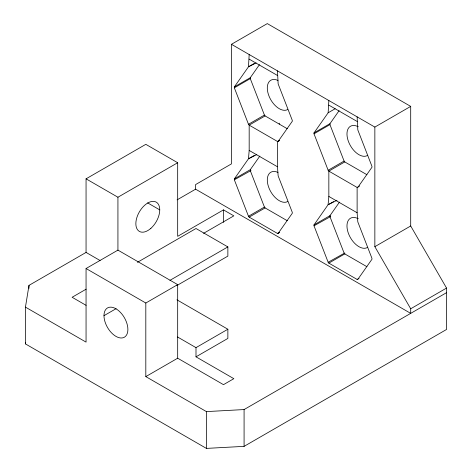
<?xml version="1.0" encoding="UTF-8"?>
<svg xmlns="http://www.w3.org/2000/svg" width="472" height="472" viewBox="0 0 472 472"><rect width="100%" height="100%" fill="white"/><g stroke="black" fill="none" stroke-linecap="round" stroke-linejoin="round"><path stroke-width="0.71" d="M254.225 63.478L248.484 66.788L234.348 86.907L234.348 87.827L248.484 124.272L249.175 125.127L249.175 150.438L248.484 158.781L234.348 178.894L234.348 179.814L248.484 216.259L249.175 217.12L277.459 233.445L279.424 232.649M366.909 174.705L344.772 161.925L328.842 171.124L357.121 187.449L357.121 212.76L357.811 221.899L371.954 258.343L371.954 259.264L357.811 279.383L357.121 279.442L328.842 263.116L328.152 262.255L314.01 225.811L314.01 224.89L328.099 204.706L328.842 196.435L328.842 171.124L328.152 170.262L314.01 133.818L314.01 132.897L328.152 112.784L335.161 108.737M249.175 54.534L248.484 66.788L256.16 62.935M328.152 112.784L328.842 100.524M231.451 44.297L374.851 127.086L374.851 246.673L410.699 308.771L410.699 313.367L195.603 189.183L195.603 184.582L231.451 163.884L231.451 44.297L267.299 23.6L410.699 106.389L410.699 225.976L446.547 288.073L446.547 329.468L244.083 446.359L206.417 448.4L25.453 343.917L25.453 307.124L28.987 285.377L86.057 252.426L100.082 260.52M25.453 343.917L25.689 342.471M234.348 86.907L250.278 77.709L259.429 64.688M259.842 156.09L250.278 169.696L234.348 178.894M287.241 128.708L265.111 115.929L249.175 125.127L277.459 141.458L278.15 141.393L292.286 121.28L292.286 120.36L278.15 83.91L277.459 70.859M314.01 132.897L329.946 123.699L339.097 110.684M278.15 233.386L292.286 213.267L292.286 212.347L278.15 175.903L277.459 166.763L277.459 141.458L279.371 140.355M339.51 202.081L329.946 215.692L314.01 224.89M234.348 87.827L250.278 78.623L250.278 77.709M86.057 252.426L86.057 178.835L145.813 144.338L177.678 162.734L177.678 236.33L223.486 209.881L233.841 215.857L203.568 233.339M86.057 178.835L117.929 197.231L177.678 162.734M248.484 124.272L264.42 115.074L265.111 115.929M278.15 141.393L279.424 140.662M177.088 199.868L195.603 189.183M254.225 155.465L248.484 158.781L256.798 154.609M234.348 179.814L250.968 170.557L250.278 169.696L250.278 170.616L264.42 207.06L265.111 207.922L287.241 220.701M314.01 133.818L329.946 124.62L329.946 123.699M25.453 307.124L86.057 342.117L86.057 268.521L117.929 250.125L177.678 284.622L177.678 358.213L223.486 384.662L233.841 378.68L195.998 356.832L195.998 347.634L227.864 329.238L227.864 338.436L195.998 356.832M86.116 289.188L72.122 297.272L86.116 305.354M137.411 262.332L195.998 228.507L227.864 246.909L227.864 256.107L176.935 285.507M374.851 127.086L410.699 106.389M248.484 216.259L264.42 207.06M328.152 170.262L344.088 161.064L344.772 161.925M249.175 217.12L265.111 207.922M103.987 315.668A16.898 9.759 60 0 1 121.912 314.069A16.898 9.759 60 0 1 121.912 337.97A16.898 9.759 60 0 1 103.987 315.668L116.094 308.676M169.932 280.35L227.864 246.909M86.057 268.521L145.813 303.018L177.678 284.622M277.459 233.445L279.371 232.342M359.67 185.98L357.121 187.449L357.811 187.39L371.954 167.271L371.954 166.35L357.811 129.906L357.121 116.855M329.297 204.11L333.61 201.621M314.01 225.811L330.636 216.548L329.946 215.692L329.946 216.613L344.088 253.057L344.772 253.912L366.909 266.692M328.152 262.255L344.772 252.998L344.772 253.912L328.842 263.116M145.813 303.018L145.813 376.609L177.678 358.213M374.851 246.673L410.699 225.976M357.121 279.442L359.033 278.338M410.699 308.771L446.547 288.073M145.813 376.609L206.417 411.602L244.083 409.56L446.547 292.669M328.099 204.706L337.037 200.27M249.175 59.13L277.459 75.461M328.842 105.126L357.121 121.451M249.175 150.438L277.459 166.763M328.842 196.435L357.121 212.76M147.642 202.889L159.748 209.881M176.935 299.832L227.864 329.238M177.531 336.973L195.998 347.634M329.946 124.62L344.088 161.064M250.278 78.623L264.42 115.074M279.253 123.174L279.253 124.095M244.083 409.56L244.083 446.359M223.486 209.881L223.486 222.389M206.417 411.602L206.417 448.4M117.929 197.231L117.929 250.219M28.987 285.377L28.987 288.321M287.702 109.528A16.898 9.759 60 0 1 268.462 94.606A16.898 9.759 60 0 1 278.002 80.446M287.702 201.52A16.898 9.759 60 0 1 268.462 186.593A16.898 9.759 60 0 1 278.002 172.439M367.363 155.524A16.898 9.759 60 0 1 348 140.196A16.898 9.759 60 0 1 358.295 126.75M367.363 247.511A16.898 9.759 60 0 1 348 232.183A16.898 9.759 60 0 1 358.295 218.737M150.892 228.324A16.898 9.759 -60 0 0 156.25 202.146A16.898 9.759 -60 0 0 136.26 219.869A16.898 9.759 -60 0 0 150.892 228.324"/></g></svg>
